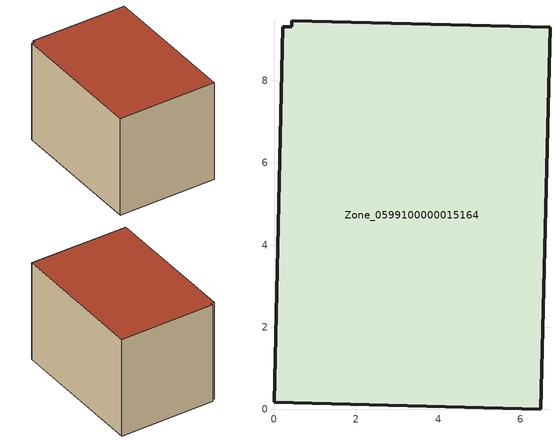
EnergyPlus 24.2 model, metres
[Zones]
Zone_0599100000015164
 floor ground (C_G): 0.43,9.31 0.43,9.46 6.72,9.3 6.5,0 0,0.17 0.22,9.32 z0
 wall outside (C_F): 0,0.17 6.5,0 6.72,9.3 0.43,9.46 0.43,9.31 0.22,9.32 0,0.17 z0:6.76
 roof outside (C_R): 0.43,9.46 0.43,9.31 0.22,9.32 0,0.17 6.5,0 6.72,9.3 z6.76
[BUILDING]
Pand.0599100000015164: North Axis=0; Terrain=City; Loads Convergence Tolerance Value=0.04; Temperature Convergence Tolerance Value=0.4; Solar Distribution=FullExterior; Maximum Number of Warmup Days=25; Minimum Number of Warmup Days=1
[Site:Location]
Rotterdam.The.Hague.AP_ZH_NLD Design_Conditions: Latitude=51.96; Longitude=4.45; Time Zone=1; Elevation=-4.5
[SITE:GROUNDTEMPERATURE:BUILDINGSURFACE]
18, 18, 18, 18, 18, 18, 18, 18, 18, 18, 18, 18
[MATERIAL] Thermal Absorptance=0.9; Solar Absorptance=0.7; Visible Absorptance=0.7
Name | Roughness | Thickness | Conductivity | Density | Specific Heat
G.TC.1946-1964 | MediumSmooth | 0.15 | 1 | 540 | 1210
F.TC.1946-1964 | Rough | 0.3 | 0.857143 | 1920 | 840
R.TC.1946-1964 | MediumRough | 0.2 | 0.235294 | 1500 | 1000
[CONSTRUCTION]
C_G: G.TC.1946-1964
C_F: F.TC.1946-1964
C_R: R.TC.1946-1964
[ZONE]
Zone_0599100000015164: Type=1; Multiplier=1; Ceiling Height=Autocalculate; Volume=Autocalculate; Floor Area=autocalculate; Part of Total Floor Area=Yes
[ZONEINFILTRATION:DESIGNFLOWRATE]
Infil_Zone_0599100000015164: Zone or ZoneList or Space or SpaceList=Zone_0599100000015164; Schedule=AlwaysOn; Design Flow Rate Calculation Method=Flow/Area; Flow Rate per Floor Area=0.003; Constant Term Coefficient=1; Temperature Term Coefficient=0; Velocity Term Coefficient=0; Velocity Squared Term Coefficient=0
[HVACTEMPLATE:ZONE:IDEALLOADSAIRSYSTEM]
Zone_0599100000015164: Maximum Heating Supply Air Temperature=50; Minimum Cooling Supply Air Temperature=13; Maximum Heating Supply Air Humidity Ratio=0.0156; Minimum Cooling Supply Air Humidity Ratio=0.0077; Heating Limit=NoLimit; Cooling Limit=NoLimit; Dehumidification Control Type=ConstantSensibleHeatRatio; Cooling Sensible Heat Ratio=0.7; Dehumidification Setpoint=60; Humidification Control Type=None; Humidification Setpoint=30; Outdoor Air Method=None; Outdoor Air Flow Rate per Person=0.00944; Outdoor Air Flow Rate per Zone Floor Area=0; Outdoor Air Flow Rate per Zone=0; Demand Controlled Ventilation Type=None; Outdoor Air Economizer Type=NoEconomizer; Heat Recovery Type=None; Sensible Heat Recovery Effectiveness=0.7; Latent Heat Recovery Effectiveness=0.65
[ZONECONTROL:THERMOSTAT]
ThermostatControl_Zone_0599100000015164: Zone or ZoneList=Zone_0599100000015164; Control Type Schedule=DualSetpointControlType; Control 1=Thermostat_Zone_0599100000015164; Temperature Difference Between Cutout And Setpoint=0
[THERMOSTATSETPOINT:DUALSETPOINT]
Thermostat_Zone_0599100000015164: Heating Setpoint Temperature Schedule=HeatingSetpoint_Zone_0599100000015164; Cooling Setpoint Temperature Schedule=CoolingSetpoint_Zone_0599100000015164
[SCHEDULE:COMPACT]
HeatingSetpoint_Zone_0599100000015164: Through: 12/31, For: AllDays, Until: 24:00, 21
CoolingSetpoint_Zone_0599100000015164: Through: 12/31, For: AllDays, Until: 24:00, 24
DualSetpointControlType: Through: 12/31, For: AllDays, Until: 24:00, 4
AlwaysOn: Through: 12/31, For: AllDays, Until: 24:00, 1
